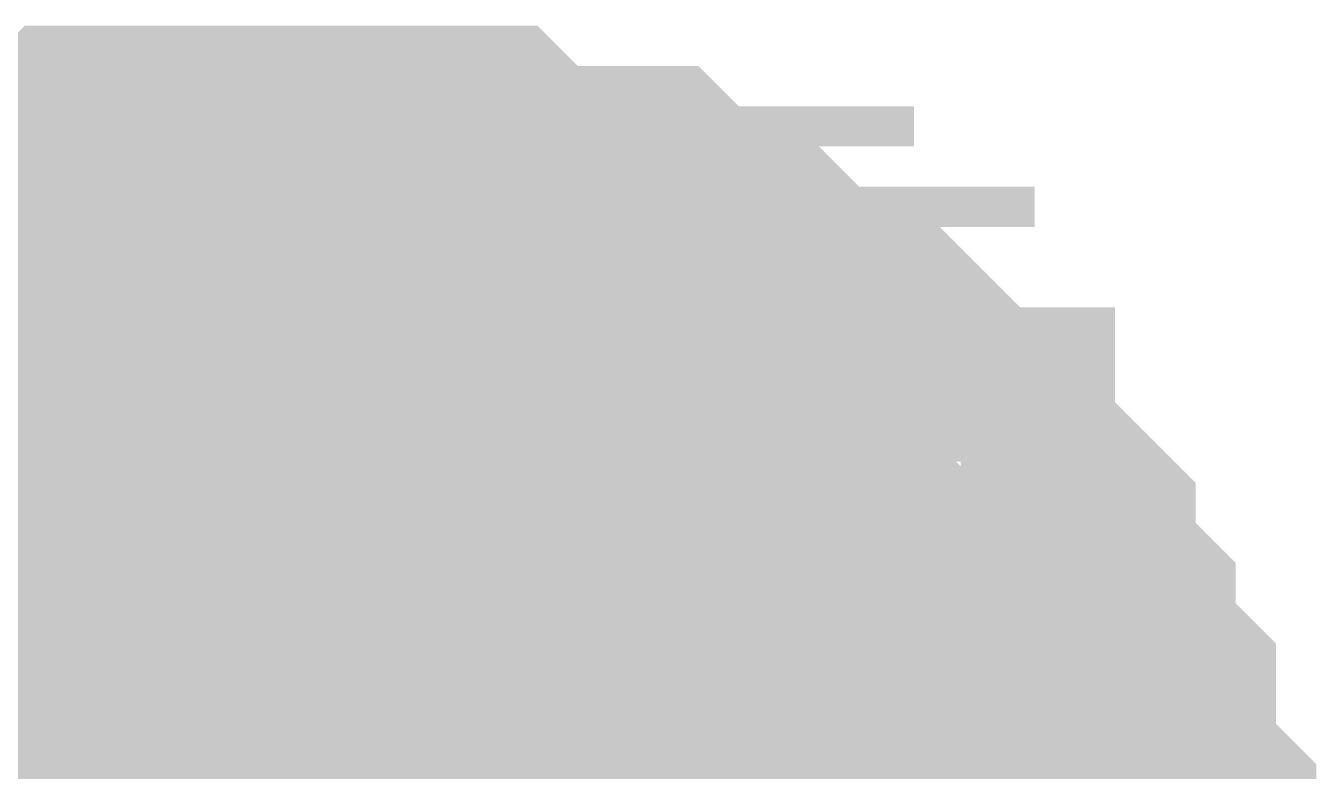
# Model space of a CAD drawing. Header units: inches. Extents: x 0 to 841, y 0 to 594.
# Drawn here: x 442.336 to 443.175, y 157.651 to 158.135 of the extents above; entities that cross this region are included whole.
import ezdxf

# ---------------------------------------------------------------- set-up
doc = ezdxf.new("R2010")
doc.units = ezdxf.units.IN
doc.layers.add('Sheet', color=255, linetype='Continuous')

msp = doc.modelspace()

# ---------------------------------------------------------------- linework, layer by layer
at = {"layer": 'Sheet'}
for points in [[(442.1626, 157.85474, 0.29972, 0.29972, 0), (442.18873, 157.88087, 0.29972, 0.29972, 0), (442.21486, 157.88087, 0.29972, 0.29972, 0), (442.24099, 157.907, 0.29972, 0.29972, 0), (442.24099, 157.907, 0.29972, 0.29972, 0), (442.26712, 157.93313, 0.29972, 0.29972, 0), (442.29325, 157.93313, 0.29972, 0.29972, 0), (442.31938, 157.95926, 0.29972, 0.29972, 0), (442.34551, 157.95926, 0.29972, 0.29972, 0), (442.37164, 157.95926, 0.29972, 0.29972, 0), (442.37164, 157.95926, 0.29972, 0.29972, 0), (442.39778, 157.9854, 0.29972, 0.29972, 0), (442.42391, 157.9854, 0.29972, 0.29972, 0), (442.45004, 157.9854, 0.29972, 0.29972, 0), (442.47617, 157.9854, 0.29972, 0.29972, 0), (442.5023, 157.9854, 0.29972, 0.29972, 0)], [(442.1626, 157.85474, 0.29972, 0.29972, 0), (442.18873, 157.88087, 0.29972, 0.29972, 0), (442.21486, 157.88087, 0.29972, 0.29972, 0), (442.24099, 157.907, 0.29972, 0.29972, 0), (442.24099, 157.907, 0.29972, 0.29972, 0), (442.26712, 157.93313, 0.29972, 0.29972, 0), (442.29325, 157.93313, 0.29972, 0.29972, 0), (442.31938, 157.95926, 0.29972, 0.29972, 0), (442.34551, 157.95926, 0.29972, 0.29972, 0), (442.37164, 157.95926, 0.29972, 0.29972, 0), (442.37164, 157.95926, 0.29972, 0.29972, 0), (442.39778, 157.9854, 0.29972, 0.29972, 0), (442.42391, 157.9854, 0.29972, 0.29972, 0), (442.45004, 157.9854, 0.29972, 0.29972, 0), (442.47617, 157.9854, 0.29972, 0.29972, 0), (442.5023, 157.9854, 0.29972, 0.29972, 0)], [(442.1626, 157.85474, 0.29972, 0.29972, 0), (442.18873, 157.88087, 0.29972, 0.29972, 0), (442.21486, 157.88087, 0.29972, 0.29972, 0), (442.24099, 157.907, 0.29972, 0.29972, 0), (442.24099, 157.907, 0.29972, 0.29972, 0), (442.26712, 157.93313, 0.29972, 0.29972, 0), (442.29325, 157.93313, 0.29972, 0.29972, 0), (442.31938, 157.95926, 0.29972, 0.29972, 0), (442.34551, 157.95926, 0.29972, 0.29972, 0), (442.37164, 157.95926, 0.29972, 0.29972, 0), (442.37164, 157.95926, 0.29972, 0.29972, 0), (442.39778, 157.9854, 0.29972, 0.29972, 0), (442.42391, 157.9854, 0.29972, 0.29972, 0), (442.45004, 157.9854, 0.29972, 0.29972, 0), (442.47617, 157.9854, 0.29972, 0.29972, 0), (442.5023, 157.9854, 0.29972, 0.29972, 0)], [(442.1626, 157.85474, 0.29972, 0.29972, 0), (442.18873, 157.88087, 0.29972, 0.29972, 0), (442.21486, 157.88087, 0.29972, 0.29972, 0), (442.24099, 157.907, 0.29972, 0.29972, 0), (442.24099, 157.907, 0.29972, 0.29972, 0), (442.26712, 157.93313, 0.29972, 0.29972, 0), (442.29325, 157.93313, 0.29972, 0.29972, 0), (442.31938, 157.95926, 0.29972, 0.29972, 0), (442.34551, 157.95926, 0.29972, 0.29972, 0), (442.37164, 157.95926, 0.29972, 0.29972, 0), (442.37164, 157.95926, 0.29972, 0.29972, 0), (442.39778, 157.9854, 0.29972, 0.29972, 0), (442.42391, 157.9854, 0.29972, 0.29972, 0), (442.45004, 157.9854, 0.29972, 0.29972, 0), (442.47617, 157.9854, 0.29972, 0.29972, 0), (442.5023, 157.9854, 0.29972, 0.29972, 0)], [(442.1626, 157.85474, 0.29972, 0.29972, 0), (442.18873, 157.88087, 0.29972, 0.29972, 0), (442.21486, 157.88087, 0.29972, 0.29972, 0), (442.24099, 157.907, 0.29972, 0.29972, 0), (442.24099, 157.907, 0.29972, 0.29972, 0), (442.26712, 157.93313, 0.29972, 0.29972, 0), (442.29325, 157.93313, 0.29972, 0.29972, 0), (442.31938, 157.95926, 0.29972, 0.29972, 0), (442.34551, 157.95926, 0.29972, 0.29972, 0), (442.37164, 157.95926, 0.29972, 0.29972, 0), (442.37164, 157.95926, 0.29972, 0.29972, 0), (442.39778, 157.9854, 0.29972, 0.29972, 0), (442.42391, 157.9854, 0.29972, 0.29972, 0), (442.45004, 157.9854, 0.29972, 0.29972, 0), (442.47617, 157.9854, 0.29972, 0.29972, 0), (442.5023, 157.9854, 0.29972, 0.29972, 0)], [(442.5023, 157.9854, 0.29972, 0.29972, 0), (442.5023, 157.9854, 0.29972, 0.29972, 0)], [(442.5023, 157.9854, 0.29972, 0.29972, 0), (442.52843, 157.9854, 0.29972, 0.29972, 0), (442.55456, 157.9854, 0.29972, 0.29972, 0), (442.58069, 157.9854, 0.29972, 0.29972, 0), (442.60682, 157.9854, 0.29972, 0.29972, 0), (442.63295, 157.95926, 0.29972, 0.29972, 0), (442.65908, 157.95926, 0.29972, 0.29972, 0), (442.68522, 157.95926, 0.29972, 0.29972, 0), (442.71135, 157.95926, 0.29972, 0.29972, 0), (442.73748, 157.93313, 0.29972, 0.29972, 0), (442.76361, 157.93313, 0.29972, 0.29972, 0), (442.76361, 157.907, 0.29972, 0.29972, 0), (442.78974, 157.907, 0.29972, 0.29972, 0), (442.81587, 157.88087, 0.29972, 0.29972, 0), (442.842, 157.88087, 0.29972, 0.29972, 0), (442.842, 157.85474, 0.29972, 0.29972, 0), (442.86813, 157.85474, 0.29972, 0.29972, 0), (442.89426, 157.82861, 0.29972, 0.29972, 0), (442.89426, 157.80248, 0.29972, 0.29972, 0), (442.92039, 157.80248, 0.29972, 0.29972, 0), (442.94653, 157.77635, 0.29972, 0.29972, 0), (442.94653, 157.75022, 0.29972, 0.29972, 0), (442.97266, 157.72409, 0.29972, 0.29972, 0), (442.97266, 157.69796, 0.29972, 0.29972, 0), (442.97266, 157.69796, 0.29972, 0.29972, 0), (442.99879, 157.67183, 0.29972, 0.29972, 0), (442.99879, 157.6457, 0.29972, 0.29972, 0), (442.99879, 157.61957, 0.29972, 0.29972, 0), (443.02492, 157.59344, 0.29972, 0.29972, 0), (443.02492, 157.56731, 0.29972, 0.29972, 0), (443.02492, 157.54118, 0.29972, 0.29972, 0), (443.02492, 157.51505, 0.29972, 0.29972, 0), (443.02492, 157.48891, 0.29972, 0.29972, 0)], [(442.5023, 157.9854, 0.29972, 0.29972, 0), (442.5023, 157.9854, 0.29972, 0.29972, 0)], [(442.5023, 157.9854, 0.29972, 0.29972, 0), (442.52843, 157.9854, 0.29972, 0.29972, 0), (442.55456, 157.9854, 0.29972, 0.29972, 0), (442.58069, 157.9854, 0.29972, 0.29972, 0), (442.60682, 157.9854, 0.29972, 0.29972, 0), (442.63295, 157.95926, 0.29972, 0.29972, 0), (442.65908, 157.95926, 0.29972, 0.29972, 0), (442.68522, 157.95926, 0.29972, 0.29972, 0), (442.71135, 157.95926, 0.29972, 0.29972, 0), (442.73748, 157.93313, 0.29972, 0.29972, 0), (442.76361, 157.93313, 0.29972, 0.29972, 0), (442.76361, 157.907, 0.29972, 0.29972, 0), (442.78974, 157.907, 0.29972, 0.29972, 0), (442.81587, 157.88087, 0.29972, 0.29972, 0), (442.842, 157.88087, 0.29972, 0.29972, 0), (442.842, 157.85474, 0.29972, 0.29972, 0), (442.86813, 157.85474, 0.29972, 0.29972, 0), (442.89426, 157.82861, 0.29972, 0.29972, 0), (442.89426, 157.80248, 0.29972, 0.29972, 0), (442.92039, 157.80248, 0.29972, 0.29972, 0), (442.94653, 157.77635, 0.29972, 0.29972, 0), (442.94653, 157.75022, 0.29972, 0.29972, 0), (442.97266, 157.72409, 0.29972, 0.29972, 0), (442.97266, 157.69796, 0.29972, 0.29972, 0), (442.97266, 157.69796, 0.29972, 0.29972, 0), (442.99879, 157.67183, 0.29972, 0.29972, 0), (442.99879, 157.6457, 0.29972, 0.29972, 0), (442.99879, 157.61957, 0.29972, 0.29972, 0), (443.02492, 157.59344, 0.29972, 0.29972, 0), (443.02492, 157.56731, 0.29972, 0.29972, 0), (443.02492, 157.54118, 0.29972, 0.29972, 0), (443.02492, 157.51505, 0.29972, 0.29972, 0), (443.02492, 157.48891, 0.29972, 0.29972, 0)], [(442.5023, 157.9854, 0.29972, 0.29972, 0), (442.5023, 157.9854, 0.29972, 0.29972, 0)], [(442.5023, 157.9854, 0.29972, 0.29972, 0), (442.52843, 157.9854, 0.29972, 0.29972, 0), (442.55456, 157.9854, 0.29972, 0.29972, 0), (442.58069, 157.9854, 0.29972, 0.29972, 0), (442.60682, 157.9854, 0.29972, 0.29972, 0), (442.63295, 157.95926, 0.29972, 0.29972, 0), (442.65908, 157.95926, 0.29972, 0.29972, 0), (442.68522, 157.95926, 0.29972, 0.29972, 0), (442.71135, 157.95926, 0.29972, 0.29972, 0), (442.73748, 157.93313, 0.29972, 0.29972, 0), (442.76361, 157.93313, 0.29972, 0.29972, 0), (442.76361, 157.907, 0.29972, 0.29972, 0), (442.78974, 157.907, 0.29972, 0.29972, 0), (442.81587, 157.88087, 0.29972, 0.29972, 0), (442.842, 157.88087, 0.29972, 0.29972, 0), (442.842, 157.85474, 0.29972, 0.29972, 0), (442.86813, 157.85474, 0.29972, 0.29972, 0), (442.89426, 157.82861, 0.29972, 0.29972, 0), (442.89426, 157.80248, 0.29972, 0.29972, 0), (442.92039, 157.80248, 0.29972, 0.29972, 0), (442.94653, 157.77635, 0.29972, 0.29972, 0), (442.94653, 157.75022, 0.29972, 0.29972, 0), (442.97266, 157.72409, 0.29972, 0.29972, 0), (442.97266, 157.69796, 0.29972, 0.29972, 0), (442.97266, 157.69796, 0.29972, 0.29972, 0), (442.99879, 157.67183, 0.29972, 0.29972, 0), (442.99879, 157.6457, 0.29972, 0.29972, 0), (442.99879, 157.61957, 0.29972, 0.29972, 0), (443.02492, 157.59344, 0.29972, 0.29972, 0), (443.02492, 157.56731, 0.29972, 0.29972, 0), (443.02492, 157.54118, 0.29972, 0.29972, 0), (443.02492, 157.51505, 0.29972, 0.29972, 0), (443.02492, 157.48891, 0.29972, 0.29972, 0)], [(442.5023, 157.9854, 0.29972, 0.29972, 0), (442.5023, 157.9854, 0.29972, 0.29972, 0)], [(442.5023, 157.9854, 0.29972, 0.29972, 0), (442.52843, 157.9854, 0.29972, 0.29972, 0), (442.55456, 157.9854, 0.29972, 0.29972, 0), (442.58069, 157.9854, 0.29972, 0.29972, 0), (442.60682, 157.9854, 0.29972, 0.29972, 0), (442.63295, 157.95926, 0.29972, 0.29972, 0), (442.65908, 157.95926, 0.29972, 0.29972, 0), (442.68522, 157.95926, 0.29972, 0.29972, 0), (442.71135, 157.95926, 0.29972, 0.29972, 0), (442.73748, 157.93313, 0.29972, 0.29972, 0), (442.76361, 157.93313, 0.29972, 0.29972, 0), (442.76361, 157.907, 0.29972, 0.29972, 0), (442.78974, 157.907, 0.29972, 0.29972, 0), (442.81587, 157.88087, 0.29972, 0.29972, 0), (442.842, 157.88087, 0.29972, 0.29972, 0), (442.842, 157.85474, 0.29972, 0.29972, 0), (442.86813, 157.85474, 0.29972, 0.29972, 0), (442.89426, 157.82861, 0.29972, 0.29972, 0), (442.89426, 157.80248, 0.29972, 0.29972, 0), (442.92039, 157.80248, 0.29972, 0.29972, 0), (442.94653, 157.77635, 0.29972, 0.29972, 0), (442.94653, 157.75022, 0.29972, 0.29972, 0), (442.97266, 157.72409, 0.29972, 0.29972, 0), (442.97266, 157.69796, 0.29972, 0.29972, 0), (442.97266, 157.69796, 0.29972, 0.29972, 0), (442.99879, 157.67183, 0.29972, 0.29972, 0), (442.99879, 157.6457, 0.29972, 0.29972, 0), (442.99879, 157.61957, 0.29972, 0.29972, 0), (443.02492, 157.59344, 0.29972, 0.29972, 0), (443.02492, 157.56731, 0.29972, 0.29972, 0), (443.02492, 157.54118, 0.29972, 0.29972, 0), (443.02492, 157.51505, 0.29972, 0.29972, 0), (443.02492, 157.48891, 0.29972, 0.29972, 0)], [(442.5023, 157.9854, 0.29972, 0.29972, 0), (442.5023, 157.9854, 0.29972, 0.29972, 0)], [(442.5023, 157.9854, 0.29972, 0.29972, 0), (442.52843, 157.9854, 0.29972, 0.29972, 0), (442.55456, 157.9854, 0.29972, 0.29972, 0), (442.58069, 157.9854, 0.29972, 0.29972, 0), (442.60682, 157.9854, 0.29972, 0.29972, 0), (442.63295, 157.95926, 0.29972, 0.29972, 0), (442.65908, 157.95926, 0.29972, 0.29972, 0), (442.68522, 157.95926, 0.29972, 0.29972, 0), (442.71135, 157.95926, 0.29972, 0.29972, 0), (442.73748, 157.93313, 0.29972, 0.29972, 0), (442.76361, 157.93313, 0.29972, 0.29972, 0), (442.76361, 157.907, 0.29972, 0.29972, 0), (442.78974, 157.907, 0.29972, 0.29972, 0), (442.81587, 157.88087, 0.29972, 0.29972, 0), (442.842, 157.88087, 0.29972, 0.29972, 0), (442.842, 157.85474, 0.29972, 0.29972, 0), (442.86813, 157.85474, 0.29972, 0.29972, 0), (442.89426, 157.82861, 0.29972, 0.29972, 0), (442.89426, 157.80248, 0.29972, 0.29972, 0), (442.92039, 157.80248, 0.29972, 0.29972, 0), (442.94653, 157.77635, 0.29972, 0.29972, 0), (442.94653, 157.75022, 0.29972, 0.29972, 0), (442.97266, 157.72409, 0.29972, 0.29972, 0), (442.97266, 157.69796, 0.29972, 0.29972, 0), (442.97266, 157.69796, 0.29972, 0.29972, 0), (442.99879, 157.67183, 0.29972, 0.29972, 0), (442.99879, 157.6457, 0.29972, 0.29972, 0), (442.99879, 157.61957, 0.29972, 0.29972, 0), (443.02492, 157.59344, 0.29972, 0.29972, 0), (443.02492, 157.56731, 0.29972, 0.29972, 0), (443.02492, 157.54118, 0.29972, 0.29972, 0), (443.02492, 157.51505, 0.29972, 0.29972, 0), (443.02492, 157.48891, 0.29972, 0.29972, 0)], [(442.26712, 157.93313, 0.09906, 0.09906, 0), (442.29325, 157.93313, 0.09906, 0.09906, 0), (442.31938, 157.95926, 0.09906, 0.09906, 0), (442.34551, 157.95926, 0.09906, 0.09906, 0), (442.37164, 157.95926, 0.09906, 0.09906, 0), (442.37164, 157.95926, 0.09906, 0.09906, 0), (442.39778, 157.9854, 0.09906, 0.09906, 0), (442.42391, 157.9854, 0.09906, 0.09906, 0), (442.45004, 157.9854, 0.09906, 0.09906, 0), (442.47617, 157.9854, 0.09906, 0.09906, 0), (442.5023, 157.9854, 0.09906, 0.09906, 0)], [(442.26712, 157.93313, 0.09906, 0.09906, 0), (442.29325, 157.93313, 0.09906, 0.09906, 0), (442.31938, 157.95926, 0.09906, 0.09906, 0), (442.34551, 157.95926, 0.09906, 0.09906, 0), (442.37164, 157.95926, 0.09906, 0.09906, 0), (442.37164, 157.95926, 0.09906, 0.09906, 0), (442.39778, 157.9854, 0.09906, 0.09906, 0), (442.42391, 157.9854, 0.09906, 0.09906, 0), (442.45004, 157.9854, 0.09906, 0.09906, 0), (442.47617, 157.9854, 0.09906, 0.09906, 0), (442.5023, 157.9854, 0.09906, 0.09906, 0)], [(442.26712, 157.93313, 0.09906, 0.09906, 0), (442.29325, 157.93313, 0.09906, 0.09906, 0), (442.31938, 157.95926, 0.09906, 0.09906, 0), (442.34551, 157.95926, 0.09906, 0.09906, 0), (442.37164, 157.95926, 0.09906, 0.09906, 0), (442.37164, 157.95926, 0.09906, 0.09906, 0), (442.39778, 157.9854, 0.09906, 0.09906, 0), (442.42391, 157.9854, 0.09906, 0.09906, 0), (442.45004, 157.9854, 0.09906, 0.09906, 0), (442.47617, 157.9854, 0.09906, 0.09906, 0), (442.5023, 157.9854, 0.09906, 0.09906, 0)], [(442.26712, 157.93313, 0.09906, 0.09906, 0), (442.29325, 157.93313, 0.09906, 0.09906, 0), (442.31938, 157.95926, 0.09906, 0.09906, 0), (442.34551, 157.95926, 0.09906, 0.09906, 0), (442.37164, 157.95926, 0.09906, 0.09906, 0), (442.37164, 157.95926, 0.09906, 0.09906, 0), (442.39778, 157.9854, 0.09906, 0.09906, 0), (442.42391, 157.9854, 0.09906, 0.09906, 0), (442.45004, 157.9854, 0.09906, 0.09906, 0), (442.47617, 157.9854, 0.09906, 0.09906, 0), (442.5023, 157.9854, 0.09906, 0.09906, 0)], [(442.26712, 157.93313, 0.09906, 0.09906, 0), (442.29325, 157.93313, 0.09906, 0.09906, 0), (442.31938, 157.95926, 0.09906, 0.09906, 0), (442.34551, 157.95926, 0.09906, 0.09906, 0), (442.37164, 157.95926, 0.09906, 0.09906, 0), (442.37164, 157.95926, 0.09906, 0.09906, 0), (442.39778, 157.9854, 0.09906, 0.09906, 0), (442.42391, 157.9854, 0.09906, 0.09906, 0), (442.45004, 157.9854, 0.09906, 0.09906, 0), (442.47617, 157.9854, 0.09906, 0.09906, 0), (442.5023, 157.9854, 0.09906, 0.09906, 0)], [(442.5023, 157.9854, 0.09906, 0.09906, 0), (442.5023, 157.9854, 0.09906, 0.09906, 0)], [(442.5023, 157.9854, 0.09906, 0.09906, 0), (442.52843, 157.9854, 0.09906, 0.09906, 0), (442.55456, 157.9854, 0.09906, 0.09906, 0), (442.58069, 157.9854, 0.09906, 0.09906, 0), (442.60682, 157.9854, 0.09906, 0.09906, 0), (442.63295, 157.95926, 0.09906, 0.09906, 0), (442.65908, 157.95926, 0.09906, 0.09906, 0), (442.68522, 157.95926, 0.09906, 0.09906, 0), (442.71135, 157.95926, 0.09906, 0.09906, 0), (442.73748, 157.93313, 0.09906, 0.09906, 0), (442.76361, 157.93313, 0.09906, 0.09906, 0), (442.76361, 157.907, 0.09906, 0.09906, 0), (442.78974, 157.907, 0.09906, 0.09906, 0), (442.81587, 157.88087, 0.09906, 0.09906, 0), (442.842, 157.88087, 0.09906, 0.09906, 0), (442.842, 157.85474, 0.09906, 0.09906, 0), (442.86813, 157.85474, 0.09906, 0.09906, 0), (442.89426, 157.82861, 0.09906, 0.09906, 0), (442.89426, 157.80248, 0.09906, 0.09906, 0), (442.92039, 157.80248, 0.09906, 0.09906, 0), (442.94653, 157.77635, 0.09906, 0.09906, 0), (442.94653, 157.75022, 0.09906, 0.09906, 0), (442.97266, 157.72409, 0.09906, 0.09906, 0), (442.97266, 157.69796, 0.09906, 0.09906, 0), (442.97266, 157.69796, 0.09906, 0.09906, 0), (442.99879, 157.67183, 0.09906, 0.09906, 0), (442.99879, 157.6457, 0.09906, 0.09906, 0), (442.99879, 157.61957, 0.09906, 0.09906, 0), (443.02492, 157.59344, 0.09906, 0.09906, 0)], [(442.5023, 157.9854, 0.09906, 0.09906, 0), (442.5023, 157.9854, 0.09906, 0.09906, 0)], [(442.5023, 157.9854, 0.09906, 0.09906, 0), (442.52843, 157.9854, 0.09906, 0.09906, 0), (442.55456, 157.9854, 0.09906, 0.09906, 0), (442.58069, 157.9854, 0.09906, 0.09906, 0), (442.60682, 157.9854, 0.09906, 0.09906, 0), (442.63295, 157.95926, 0.09906, 0.09906, 0), (442.65908, 157.95926, 0.09906, 0.09906, 0), (442.68522, 157.95926, 0.09906, 0.09906, 0), (442.71135, 157.95926, 0.09906, 0.09906, 0), (442.73748, 157.93313, 0.09906, 0.09906, 0), (442.76361, 157.93313, 0.09906, 0.09906, 0), (442.76361, 157.907, 0.09906, 0.09906, 0), (442.78974, 157.907, 0.09906, 0.09906, 0), (442.81587, 157.88087, 0.09906, 0.09906, 0), (442.842, 157.88087, 0.09906, 0.09906, 0), (442.842, 157.85474, 0.09906, 0.09906, 0), (442.86813, 157.85474, 0.09906, 0.09906, 0), (442.89426, 157.82861, 0.09906, 0.09906, 0), (442.89426, 157.80248, 0.09906, 0.09906, 0), (442.92039, 157.80248, 0.09906, 0.09906, 0), (442.94653, 157.77635, 0.09906, 0.09906, 0), (442.94653, 157.75022, 0.09906, 0.09906, 0), (442.97266, 157.72409, 0.09906, 0.09906, 0), (442.97266, 157.69796, 0.09906, 0.09906, 0), (442.97266, 157.69796, 0.09906, 0.09906, 0), (442.99879, 157.67183, 0.09906, 0.09906, 0), (442.99879, 157.6457, 0.09906, 0.09906, 0), (442.99879, 157.61957, 0.09906, 0.09906, 0), (443.02492, 157.59344, 0.09906, 0.09906, 0)], [(442.5023, 157.9854, 0.09906, 0.09906, 0), (442.5023, 157.9854, 0.09906, 0.09906, 0)], [(442.5023, 157.9854, 0.09906, 0.09906, 0), (442.52843, 157.9854, 0.09906, 0.09906, 0), (442.55456, 157.9854, 0.09906, 0.09906, 0), (442.58069, 157.9854, 0.09906, 0.09906, 0), (442.60682, 157.9854, 0.09906, 0.09906, 0), (442.63295, 157.95926, 0.09906, 0.09906, 0), (442.65908, 157.95926, 0.09906, 0.09906, 0), (442.68522, 157.95926, 0.09906, 0.09906, 0), (442.71135, 157.95926, 0.09906, 0.09906, 0), (442.73748, 157.93313, 0.09906, 0.09906, 0), (442.76361, 157.93313, 0.09906, 0.09906, 0), (442.76361, 157.907, 0.09906, 0.09906, 0), (442.78974, 157.907, 0.09906, 0.09906, 0), (442.81587, 157.88087, 0.09906, 0.09906, 0), (442.842, 157.88087, 0.09906, 0.09906, 0), (442.842, 157.85474, 0.09906, 0.09906, 0), (442.86813, 157.85474, 0.09906, 0.09906, 0), (442.89426, 157.82861, 0.09906, 0.09906, 0), (442.89426, 157.80248, 0.09906, 0.09906, 0), (442.92039, 157.80248, 0.09906, 0.09906, 0), (442.94653, 157.77635, 0.09906, 0.09906, 0), (442.94653, 157.75022, 0.09906, 0.09906, 0), (442.97266, 157.72409, 0.09906, 0.09906, 0), (442.97266, 157.69796, 0.09906, 0.09906, 0), (442.97266, 157.69796, 0.09906, 0.09906, 0), (442.99879, 157.67183, 0.09906, 0.09906, 0), (442.99879, 157.6457, 0.09906, 0.09906, 0), (442.99879, 157.61957, 0.09906, 0.09906, 0), (443.02492, 157.59344, 0.09906, 0.09906, 0)], [(442.5023, 157.9854, 0.09906, 0.09906, 0), (442.5023, 157.9854, 0.09906, 0.09906, 0)], [(442.5023, 157.9854, 0.09906, 0.09906, 0), (442.52843, 157.9854, 0.09906, 0.09906, 0), (442.55456, 157.9854, 0.09906, 0.09906, 0), (442.58069, 157.9854, 0.09906, 0.09906, 0), (442.60682, 157.9854, 0.09906, 0.09906, 0), (442.63295, 157.95926, 0.09906, 0.09906, 0), (442.65908, 157.95926, 0.09906, 0.09906, 0), (442.68522, 157.95926, 0.09906, 0.09906, 0), (442.71135, 157.95926, 0.09906, 0.09906, 0), (442.73748, 157.93313, 0.09906, 0.09906, 0), (442.76361, 157.93313, 0.09906, 0.09906, 0), (442.76361, 157.907, 0.09906, 0.09906, 0), (442.78974, 157.907, 0.09906, 0.09906, 0), (442.81587, 157.88087, 0.09906, 0.09906, 0), (442.842, 157.88087, 0.09906, 0.09906, 0), (442.842, 157.85474, 0.09906, 0.09906, 0), (442.86813, 157.85474, 0.09906, 0.09906, 0), (442.89426, 157.82861, 0.09906, 0.09906, 0), (442.89426, 157.80248, 0.09906, 0.09906, 0), (442.92039, 157.80248, 0.09906, 0.09906, 0), (442.94653, 157.77635, 0.09906, 0.09906, 0), (442.94653, 157.75022, 0.09906, 0.09906, 0), (442.97266, 157.72409, 0.09906, 0.09906, 0), (442.97266, 157.69796, 0.09906, 0.09906, 0), (442.97266, 157.69796, 0.09906, 0.09906, 0), (442.99879, 157.67183, 0.09906, 0.09906, 0), (442.99879, 157.6457, 0.09906, 0.09906, 0), (442.99879, 157.61957, 0.09906, 0.09906, 0), (443.02492, 157.59344, 0.09906, 0.09906, 0)], [(442.5023, 157.9854, 0.09906, 0.09906, 0), (442.5023, 157.9854, 0.09906, 0.09906, 0)], [(442.5023, 157.9854, 0.09906, 0.09906, 0), (442.52843, 157.9854, 0.09906, 0.09906, 0), (442.55456, 157.9854, 0.09906, 0.09906, 0), (442.58069, 157.9854, 0.09906, 0.09906, 0), (442.60682, 157.9854, 0.09906, 0.09906, 0), (442.63295, 157.95926, 0.09906, 0.09906, 0), (442.65908, 157.95926, 0.09906, 0.09906, 0), (442.68522, 157.95926, 0.09906, 0.09906, 0), (442.71135, 157.95926, 0.09906, 0.09906, 0), (442.73748, 157.93313, 0.09906, 0.09906, 0), (442.76361, 157.93313, 0.09906, 0.09906, 0), (442.76361, 157.907, 0.09906, 0.09906, 0), (442.78974, 157.907, 0.09906, 0.09906, 0), (442.81587, 157.88087, 0.09906, 0.09906, 0), (442.842, 157.88087, 0.09906, 0.09906, 0), (442.842, 157.85474, 0.09906, 0.09906, 0), (442.86813, 157.85474, 0.09906, 0.09906, 0), (442.89426, 157.82861, 0.09906, 0.09906, 0), (442.89426, 157.80248, 0.09906, 0.09906, 0), (442.92039, 157.80248, 0.09906, 0.09906, 0), (442.94653, 157.77635, 0.09906, 0.09906, 0), (442.94653, 157.75022, 0.09906, 0.09906, 0), (442.97266, 157.72409, 0.09906, 0.09906, 0), (442.97266, 157.69796, 0.09906, 0.09906, 0), (442.97266, 157.69796, 0.09906, 0.09906, 0), (442.99879, 157.67183, 0.09906, 0.09906, 0), (442.99879, 157.6457, 0.09906, 0.09906, 0), (442.99879, 157.61957, 0.09906, 0.09906, 0), (443.02492, 157.59344, 0.09906, 0.09906, 0)]]:
    msp.add_lwpolyline(points, format="xyseb", dxfattribs=at)
msp.add_lwpolyline([(442.24601, 157.50001, 0.508, 0.508, 1), (442.75401, 157.50001, 0.508, 0.508, 1)], format="xyseb", close=True, dxfattribs=at)

doc.saveas('drawing.dxf')
